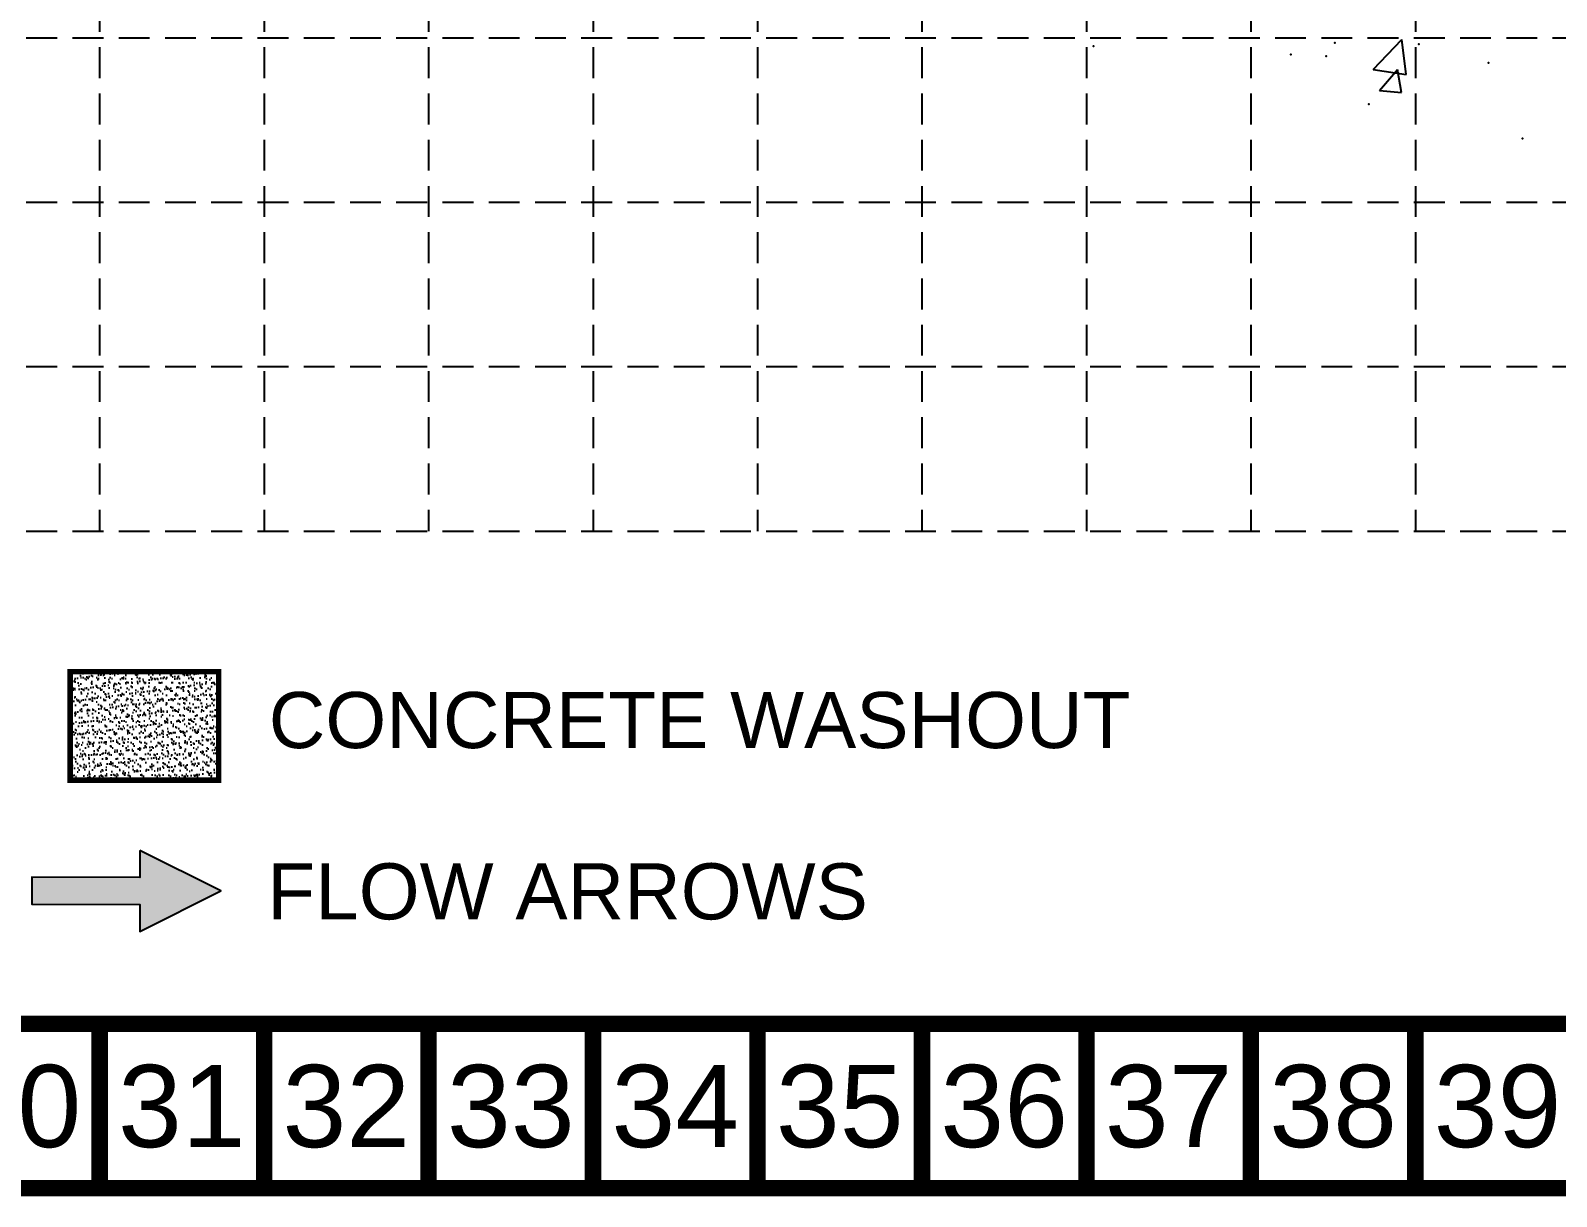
# Model space of a CAD drawing. Header units: feet. Extents: x 3681 to 4536, y 5858 to 6393.
# Drawn here: x 4089.5 to 4213.2, y 5858.1 to 5952.6 of the extents above; entities that cross this region are included whole.
import ezdxf
from ezdxf.enums import TextEntityAlignment as Align

# ---------------------------------------------------------------- set-up
doc = ezdxf.new("R2010")
doc.units = ezdxf.units.FT
doc.header["$MEASUREMENT"] = 0
doc.linetypes.add('HIDDEN', pattern=[0.375, 0.25, -0.125])
doc.layers.get('0').update_dxf_attribs({"lineweight": 0})
for name, color, linetype in [('arrrrrows', 252, 'Continuous'), ('BASE', 7, 'Continuous'), ('GRID', 254, 'HIDDEN'), ('LEGEND', 7, 'Continuous')]:
    doc.layers.add(name, color=color, linetype=linetype)
doc.styles.add("L200'", font='ARIAL.TTF', dxfattribs={"height": 0.001968503937008})
doc.styles.get("Standard").update_dxf_attribs({"font": 'ARIAL.TTF'})

# ---------------------------------------------------------------- blocks, each defined once
blk = doc.blocks.new('ARROW')
blk.add_lwpolyline([(-67.00679329302966, -25.35842018353742), (-59.3270347441985, -25.41938721699262), (-59.57091179542658, -56.1384215279777), (-51.89114823905948, -56.19938584448118), (-51.64727869913713, -25.48035696739953), (-43.96752265407486, -25.54132400085473), (-55.30425519266737, -2.410587189246144), (-67.00678578172392, -25.35840795725562)], close=True)
at = {"color": 254}
for points in [[(-43.96751955730906, -25.54132267721434), (-67.00679354271597, -25.35841771446121), (-55.30425158724847, -2.410596210431322), (-67.00679354271597, -25.35841771446121)], [(-59.57090883123692, -56.13841801592571), (-51.89115083610795, -56.19938633684342), (-59.32703554756517, -25.41938603537892), (-51.64727755243712, -25.48035435629663)]]:
    blk.add_solid(points, dxfattribs=at)

msp = doc.modelspace()

# ---------------------------------------------------------------- hatches: boundary and pattern name
at = {"layer": 'BASE'}
h = msp.add_hatch(dxfattribs=at)
h.set_pattern_fill('AR-SAND', color=30, scale=0.3516586252922279, style=0)
h.set_pattern_definition([(37.50000000000001, (4390.276851825916, 5865.458440130916), (-0.02215215771536582, 0.6775841977915565), [0, -0.5345211104441865, 0, -0.5978196629967875, 0, -0.5714452660998705]), (7.499999999999999, (4390.276851825916, 5865.458440130916), (0.6223572432486573, 0.9924320056725605), [0, -0.2883600727396268, 0, -0.4817723166503523, 0, -0.1846207782784196]), (327.5, (4389.844311716807, 5865.458440130916), (1.09511484606851, 0.001990054987263977), [0, -0.1758293126461139, 0, -0.6329855255260102, 0, -0.8263977694367356]), (317.5, (4389.844311716807, 5865.458440130916), (1.057130349218286, 0.3086421826173575), [0, -0.08791465632305696, 0, -0.4149571778448289, 0, -0.4747391441445077])])
h.paths.add_polyline_path([(4104.741151708304, 5891.832837027832), (4104.741151708304, 5900.624302660138), (4092.701759719273, 5900.624302660138), (4092.701759719273, 5891.832837027832)])

# ---------------------------------------------------------------- linework, layer by layer
at = {"color": 0, "linetype": 'ByBlock', "lineweight": -2}
for p, q in [((4198.332118484607, 5949.44989606232), (4200.668773347544, 5951.885192564087)), ((4201.000211901028, 5949.036056854367), (4200.668766367035, 5951.885151151208)), ((4198.332118488104, 5949.449896080515), (4201.000221109814, 5949.036098545451)), ((4198.851072001137, 5947.733344773629), (4200.297344122931, 5949.456944770648)), ((4200.644217479325, 5947.576413882089), (4200.297340623802, 5949.456894428708)), ((4198.851072003412, 5947.733344792016), (4200.644222459978, 5947.576464455071))]:
    msp.add_line(p, q, dxfattribs=at)
for p in [(4175.651674822585, 5951.351098465969), (4191.666347907757, 5950.674452313936), (4195.223959719811, 5951.59694407481), (4202.042897918012, 5951.506528770059), (4194.532703093106, 5950.517792863993), (4207.68102099293, 5949.997806161907), (4197.991783751354, 5946.644705251335), (4210.440770540626, 5943.859417568007)]:
    msp.add_point(p, dxfattribs=at)
at = {"layer": 'BASE', "const_width": 1.333333333332121}
for points in [[(3681.75600347963, 5858.749137308861), (4535.089336812187, 5858.749137308861), (4535.089336812187, 6392.08247064171), (3681.75600347963, 6392.08247064171)], [(3695.089336812951, 5872.082470642183), (4521.756003478866, 5872.082470642183), (4521.756003478866, 6378.749137308389), (3695.089336812951, 6378.749137308389)]]:
    msp.add_lwpolyline(points, close=True, dxfattribs=at)
at = {"layer": 'BASE', "color": 30, "const_width": 0.4395732816152849}
msp.add_lwpolyline([(4092.701759719273, 5891.832837027832), (4104.741151708304, 5891.832837027832), (4104.741151708304, 5900.624302660138), (4092.701759719273, 5900.624302660138)], close=True, dxfattribs=at)
at = {"layer": 'BASE', "const_width": 1.333333333332121}
for points in [[(4095.089336812588, 5858.749137308861), (4095.089336812588, 5872.082470642183)], [(4108.422670145908, 5858.749137308861), (4108.422670145908, 5872.082470642183)], [(4121.75600347923, 5858.749137308861), (4121.75600347923, 5872.082470642183)], [(4135.089336812551, 5858.749137308861), (4135.089336812551, 5872.082470642183)], [(4148.422670145872, 5858.749137308861), (4148.422670145872, 5872.082470642183)], [(4161.756003479193, 5858.749137308861), (4161.756003479193, 5872.082470642183)], [(4175.089336812514, 5858.749137308861), (4175.089336812514, 5872.082470642183)], [(4188.422670145836, 5858.749137308861), (4188.422670145836, 5872.082470642183)], [(4201.756003479157, 5858.749137308861), (4201.756003479157, 5872.082470642183)]]:
    msp.add_lwpolyline(points, dxfattribs=at)
at = {"layer": 'GRID', "linetype": 'HIDDEN', "ltscale": 10}
for p, q in [((4095.089336812588, 6378.749137308389), (4095.089336812588, 5912.023582068916)), ((4108.422670145908, 6378.749137308389), (4108.422670145908, 5912.023582068916)), ((4121.75600347923, 6378.749137308389), (4121.75600347923, 5912.023582068916)), ((4135.089336812551, 6378.749137308389), (4135.089336812551, 5912.023582068916)), ((4148.422670145872, 6378.749137308389), (4148.422670145872, 5912.023582068916)), ((4161.756003479193, 6378.749137308389), (4161.756003479193, 5912.023582068916)), ((4175.089336812514, 6378.749137308389), (4175.089336812514, 5912.023582068916)), ((4188.422670145836, 6378.749137308389), (4188.422670145836, 5912.023582068916)), ((4201.756003479157, 6378.749137308389), (4201.756003479157, 5912.023582068916)), ((3695.388284074318, 5952.023582068879), (4522.054950740233, 5952.023582068879)), ((3695.388284074318, 5938.690248735558), (4522.054950740233, 5938.690248735558)), ((3695.388284074318, 5925.356915402237), (4522.054950740233, 5925.356915402237)), ((3695.388284074318, 5912.023582068916), (4522.054950740233, 5912.023582068916))]:
    msp.add_line(p, q, dxfattribs=at)

# ---------------------------------------------------------------- block references
at = {"layer": 'arrrrrows', "color": 6, "lineweight": -3, "xscale": 0.2849675458554676, "yscale": 0.2849675458550129, "zscale": 0.2849675458554009, "rotation": 270.4133712696058}
msp.add_blockref('ARROW', (4105.71475339049, 5867.099591694689), dxfattribs=at)

# ---------------------------------------------------------------- texts
at = {"layer": 'BASE'}
for s, p in [('30', (4088.422670145927, 5865.415803975522)), ('31', (4101.756003479248, 5865.415803975522)), ('32', (4115.089336812569, 5865.415803975522)), ('33', (4128.42267014589, 5865.415803975522)), ('34', (4141.756003479211, 5865.415803975522)), ('35', (4155.089336812533, 5865.415803975522)), ('36', (4168.422670145854, 5865.415803975522)), ('37', (4181.756003479175, 5865.415803975522)), ('38', (4195.089336812496, 5865.415803975522)), ('39', (4208.422670145817, 5865.415803975522))]:
    msp.add_text(s, height=6.666666666660603, dxfattribs=at).set_placement(p, align=Align.MIDDLE_CENTER)
at = {"layer": 'LEGEND', "style": "L200'"}
for s, p in [('CONCRETE WASHOUT', (4108.801025655825, 5894.433264565502)), ('FLOW ARROWS', (4108.68195113753, 5880.545946551539))]:
    msp.add_text(s, height=4.546545481089554, dxfattribs=at).set_placement(p)

doc.saveas('drawing.dxf')
